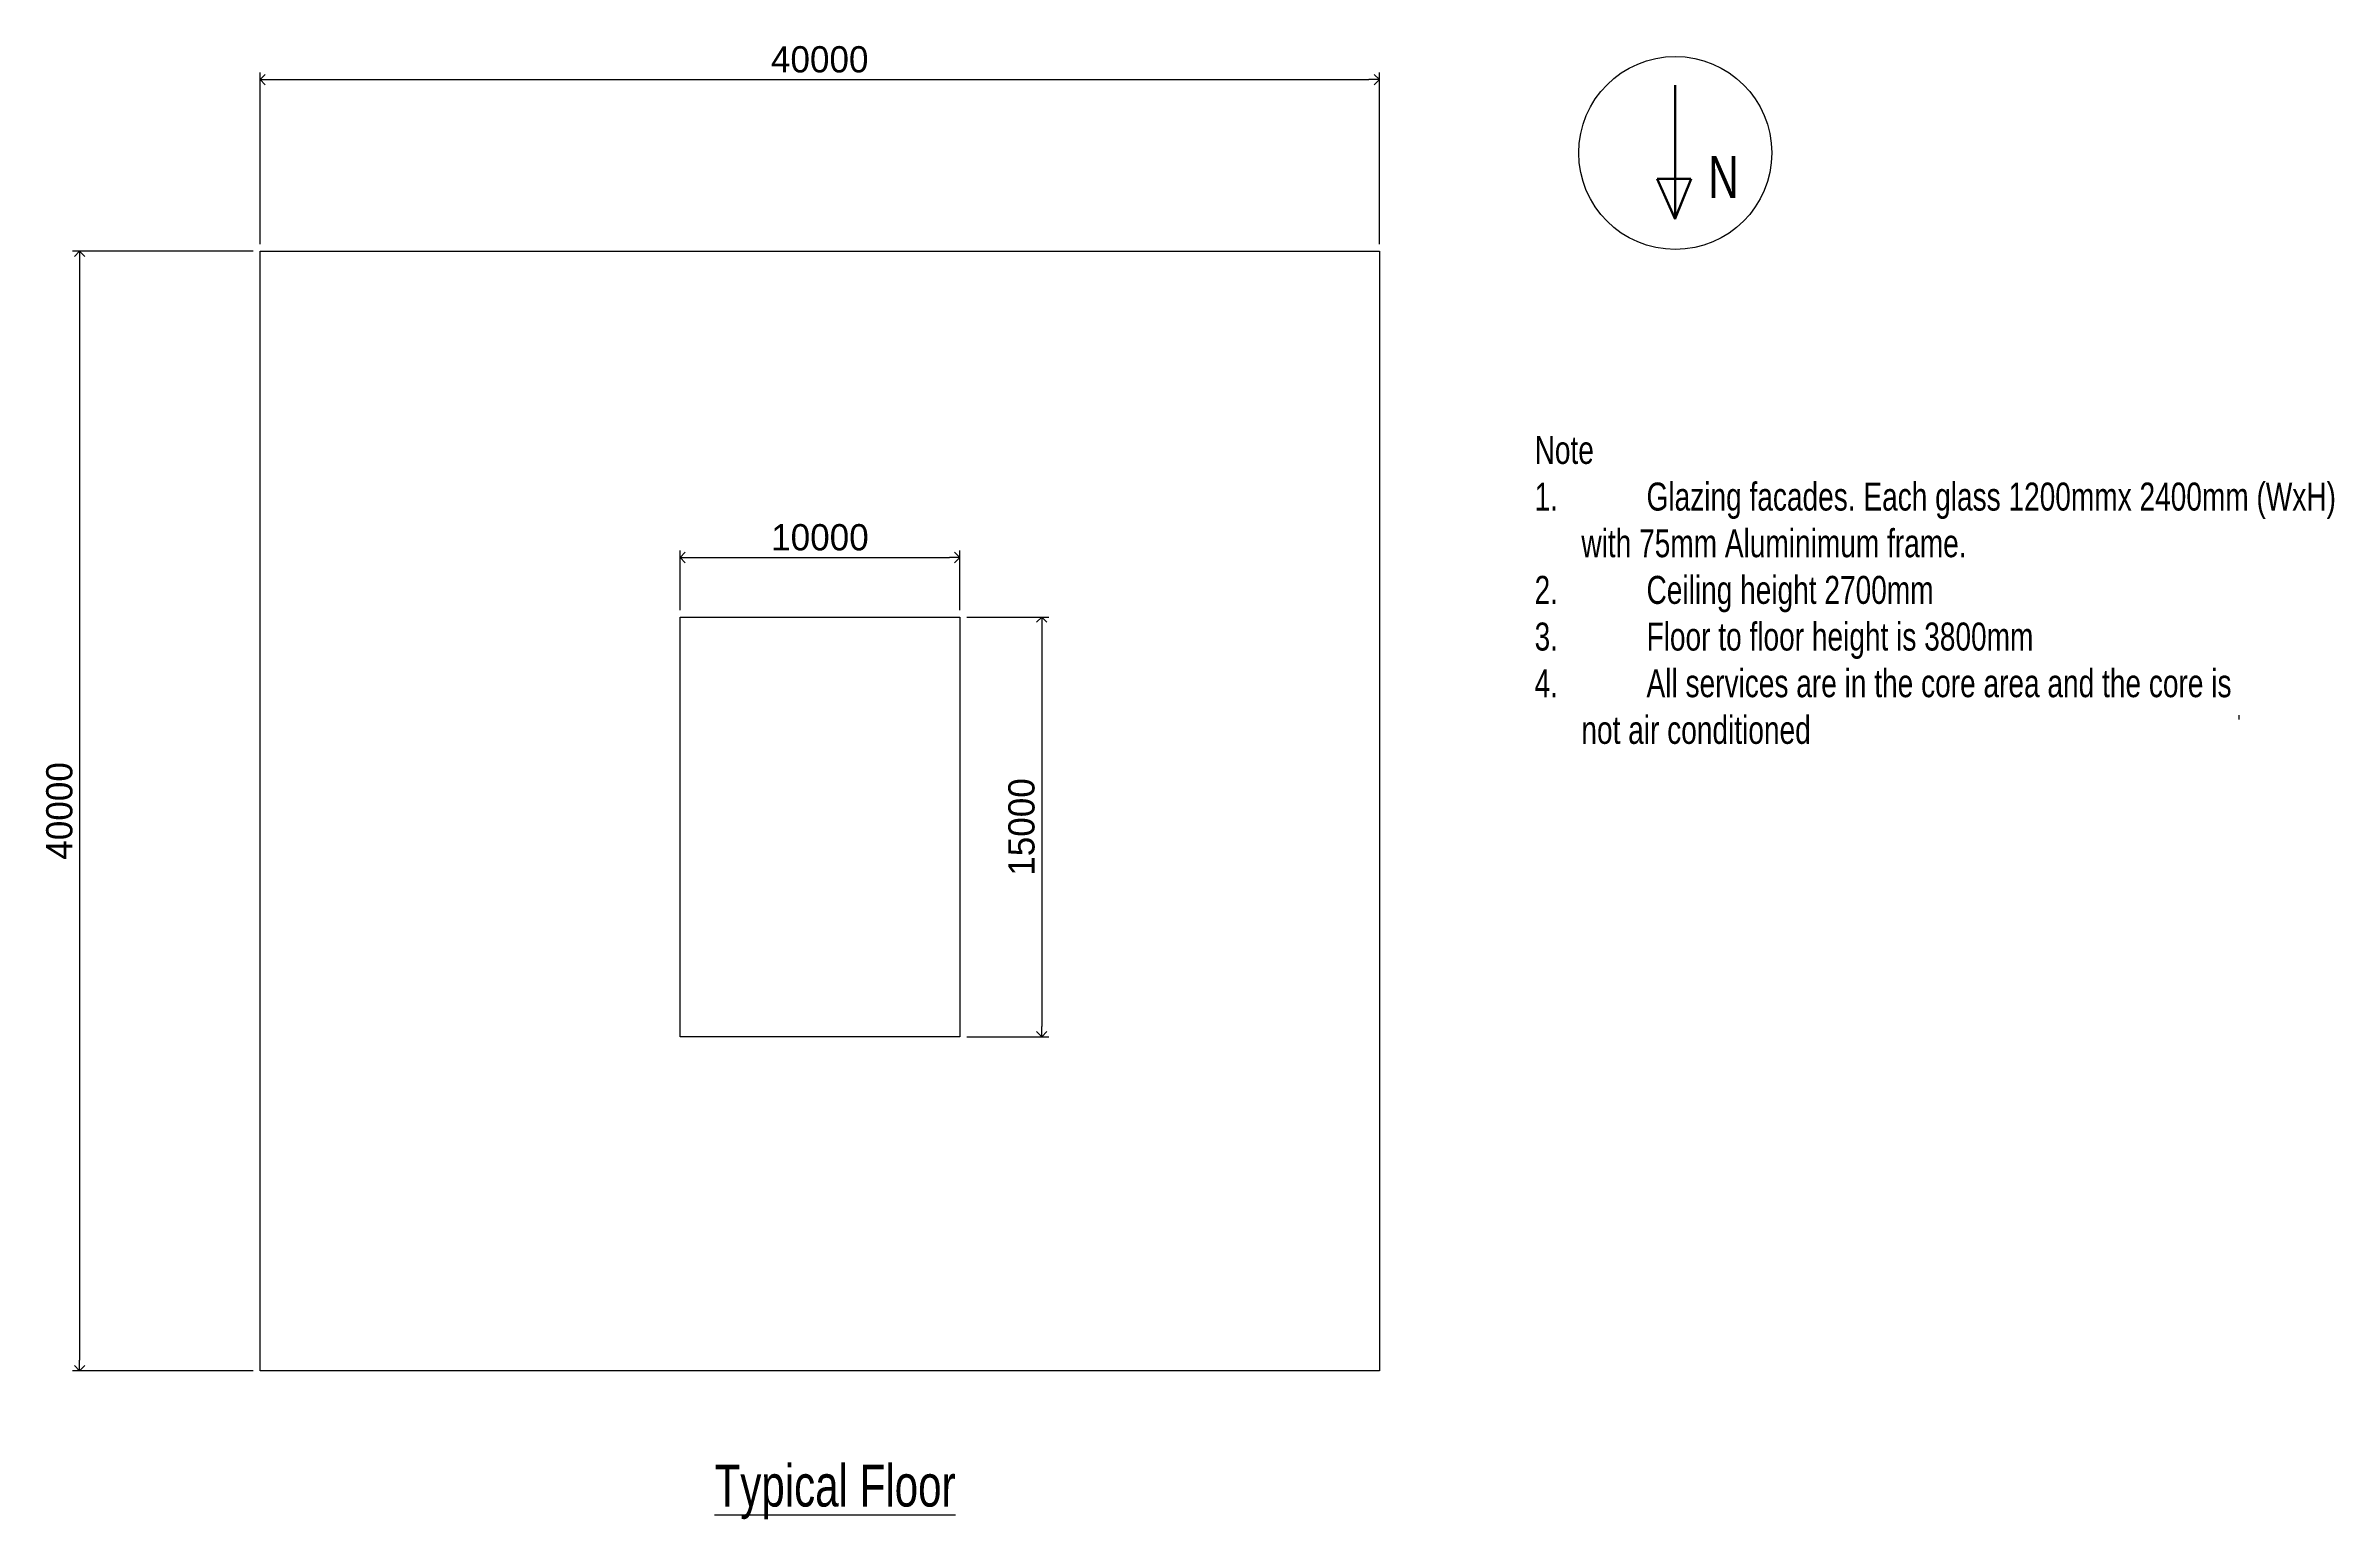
# Model space of a CAD drawing. Extents: x -58157 to 23621, y -12061 to 40583.
import ezdxf

# ---------------------------------------------------------------- set-up
doc = ezdxf.new("R2010")
doc.units = 0
doc.header["$LTSCALE"] = 7
doc.header["$MEASUREMENT"] = 0
doc.layers.get('0').update_dxf_attribs({"linetype": 'CONTINUOUS'})
doc.layers.get('DEFPOINTS').update_dxf_attribs({"linetype": 'CONTINUOUS'})
doc.layers.add('NC-NOTE', color=2, linetype='CONTINUOUS')
doc.styles.add('ARCHSTYLE', font='archstyl.shx', dxfattribs={"width": 0.75})
doc.styles.add('HAND', font='hand.shx', dxfattribs={"width": 0.75})
doc.dimstyles.new('MET-125', dxfattribs={"dimscale": 125, "dimtxt": 2.5, "dimasz": 3, "dimexe": 2, "dimexo": 2, "dimgap": 2, "dimtad": 1, "dimdec": 0, "dimzin": 0, "dimdsep": 46, "dimtxsty": 'STANDARD', "dimblk1": 'OPEN90', "dimblk2": 'OPEN90', "dimsah": 1, "dimcen": 0, "dimclrd": 1, "dimclre": 1, "dimclrt": 2, "dimadec": 0, "dimazin": 0, "dimtfac": 1, "dimtdec": 0, "dimtmove": 0, "dimatfit": 3, "dimldrblk": 'OPEN90', "dimfxl": 1, "dimtolj": 1, "dimtzin": 0, "dimarcsym": 0})

# ---------------------------------------------------------------- blocks, each defined once
blk = doc.blocks.new('_OPEN90')
at = {"color": 0, "linetype": 'ByBlock'}
for p, q in [((0, 0), (-1, 0)), ((-0.5, 0.5), (0, 0)), ((0, 0), (-0.5, -0.5))]:
    blk.add_line(p, q, dxfattribs=at)
blk = doc.blocks.new('*D60')
at = {"color": 1, "lineweight": -2, "transparency": 16777216}
for p, q in [((-50500, 33495), (-50500, 39624)), ((-50125, 39374), (-10875, 39374)), ((-10500, 33495), (-10500, 39624))]:
    blk.add_line(p, q, dxfattribs=at)
at = {"layer": 'DEFPOINTS', "color": 0, "transparency": 16777216}
for p in [(-10500, 39374), (-50500, 33245), (-10500, 33245)]:
    blk.add_point(p, dxfattribs=at)
at = {"color": 1, "lineweight": -2, "transparency": 16777216, "xscale": 375, "yscale": 375, "zscale": 375, "rotation": 180}
blk.add_blockref('_OPEN90', (-50500, 39374), dxfattribs=at)
at = {"color": 1, "lineweight": -2, "transparency": 16777216, "xscale": 375, "yscale": 375, "zscale": 375}
blk.add_blockref('_OPEN90', (-10500, 39374), dxfattribs=at)
at = {"color": 2, "transparency": 16777216, "insert": (-30500, 40093), "char_height": 312.5, "attachment_point": 5}
blk.add_mtext('\\A1;{\\H3x;\\C256;40000}', dxfattribs=at)
blk = doc.blocks.new('*D61')
at = {"color": 1, "lineweight": -2, "transparency": 16777216}
for p, q in [((-50750, 33245), (-57198, 33245)), ((-56948, 32870), (-56948, -6380)), ((-50750, -6755), (-57198, -6755))]:
    blk.add_line(p, q, dxfattribs=at)
at = {"layer": 'DEFPOINTS', "color": 0, "transparency": 16777216}
for p in [(-50500, 33245), (-56948, -6755), (-50500, -6755)]:
    blk.add_point(p, dxfattribs=at)
at = {"color": 1, "lineweight": -2, "transparency": 16777216, "xscale": 375, "yscale": 375, "zscale": 375}
for p, rotation in [((-56948, 33245), 90), ((-56948, -6755), 270)]:
    blk.add_blockref('_OPEN90', p, dxfattribs=dict(at, rotation=rotation))
at = {"color": 2, "transparency": 16777216, "insert": (-57667, 13245), "char_height": 312.5, "attachment_point": 5, "rotation": 90}
blk.add_mtext('\\A1;{\\H3x;\\C256;40000}', dxfattribs=at)
blk = doc.blocks.new('*D62')
at = {"color": 1, "lineweight": -2, "transparency": 16777216}
for p, q in [((-35492, 20421), (-35492, 22548)), ((-35117, 22298), (-25867, 22298)), ((-25492, 20421), (-25492, 22548))]:
    blk.add_line(p, q, dxfattribs=at)
at = {"layer": 'DEFPOINTS', "color": 0, "transparency": 16777216}
for p in [(-25492, 22298), (-35492, 20171), (-25492, 20171)]:
    blk.add_point(p, dxfattribs=at)
at = {"color": 1, "lineweight": -2, "transparency": 16777216, "xscale": 375, "yscale": 375, "zscale": 375, "rotation": 180}
blk.add_blockref('_OPEN90', (-35492, 22298), dxfattribs=at)
at = {"color": 1, "lineweight": -2, "transparency": 16777216, "xscale": 375, "yscale": 375, "zscale": 375}
blk.add_blockref('_OPEN90', (-25492, 22298), dxfattribs=at)
at = {"color": 2, "transparency": 16777216, "insert": (-30492, 23017), "char_height": 312.5, "width": 3437.5, "attachment_point": 5}
blk.add_mtext('\\A1;{\\H3x;\\C256;10000}', dxfattribs=at)
blk = doc.blocks.new('*D63')
at = {"color": 1, "lineweight": -2, "transparency": 16777216}
for p, q in [((-25242, 20171), (-22317, 20171)), ((-22567, 19796), (-22567, 5546)), ((-25242, 5171), (-22317, 5171))]:
    blk.add_line(p, q, dxfattribs=at)
at = {"layer": 'DEFPOINTS', "color": 0, "transparency": 16777216}
for p in [(-25492, 20171), (-25492, 5171), (-22567, 5171)]:
    blk.add_point(p, dxfattribs=at)
at = {"color": 1, "lineweight": -2, "transparency": 16777216, "xscale": 375, "yscale": 375, "zscale": 375}
for p, rotation in [((-22567, 20171), 90), ((-22567, 5171), 270)]:
    blk.add_blockref('_OPEN90', p, dxfattribs=dict(at, rotation=rotation))
at = {"color": 2, "transparency": 16777216, "insert": (-23285, 12671), "char_height": 312.5, "attachment_point": 5, "rotation": 90}
blk.add_mtext('\\A1;{\\H3x;\\C256;15000}', dxfattribs=at)

msp = doc.modelspace()

# ---------------------------------------------------------------- linework, layer by layer
at = {"lineweight": 50}
for p, q in [((72.6, 39171.5), (72.6, 34384.8)), ((-568, 35832), (631.3, 35833.2)), ((72.6, 34384.8), (-568, 35832)), ((638.6, 35833.2), (72, 34416.7))]:
    msp.add_line(p, q, dxfattribs=at)
msp.add_line((20208, 16661.8), (20208, 16511.8))
at = {"lineweight": 30}
msp.add_lwpolyline([(-50499.8, 33245.1), (-10499.8, 33245.1), (-10499.8, -6754.9), (-50499.8, -6754.9), (-50499.8, 33245.1)], dxfattribs=at)
msp.add_lwpolyline([(-10499.8, 33245.1), (-10499.8, 31245.1)])
msp.add_lwpolyline([(-35492.1, 20170.7), (-30492.1, 20170.7), (-25492.1, 20170.7), (-25492.1, 12670.7), (-25492.1, 5170.7), (-35492.1, 5170.7)], close=True, dxfattribs=at)
msp.add_circle((72.7, 36753.1), 3448.9)

# ---------------------------------------------------------------- texts
at = {"attachment_point": 1, "style": 'HAND'}
for s, insert, char_height in [('N', (1251.4, 36645.9), 1500), ('Note\\P\\pi-4000,l4000,t4000;1.^IGlazing facades. Each glass 1200mmx 2400mm (WxH)\\P\\pi0,l0,tz;      with 75mm Aluminimum frame. \\P\\pi-4000,l4000,t4000;2.^ICeiling height 2700mm\\P3.^IFloor to floor height is 3800mm\\P4.^IAll services are in the core area and the core is\\P\\pi0,l0,tz;      not air conditioned', (-4953.7, 26643.5), 1000), ('{\\LTypical Floor}', (-34256.4, -10108.7), 1500)]:
    msp.add_mtext(s, dxfattribs=dict(at, insert=insert, char_height=char_height))
at = {"layer": 'NC-NOTE', "color": 2, "char_height": 4.5, "attachment_point": 4, "style": 'ARCHSTYLE'}
for insert in [(4285.5, 2612.2), (-351, 2255)]:
    msp.add_mtext('\\A1;', dxfattribs=dict(at, insert=insert))
at = {"layer": 'NC-NOTE', "color": 2, "char_height": 4.5, "attachment_point": 4, "rotation": 180, "style": 'ARCHSTYLE'}
for insert in [(-6133.2, -6735.2), (4048.3, -6879.7)]:
    msp.add_mtext('\\A1;', dxfattribs=dict(at, insert=insert))

# ---------------------------------------------------------------- dimensions: what is measured, and where the dimension line sits
dim = msp.add_linear_dim(base=(-10499.8, 39374.5), p1=(-50499.8, 33245.1), p2=(-10499.8, 33245.1), text='{\\H3x;\\C256;<>}', dimstyle='MET-125')
dim.commit()
dim.dimension.update_dxf_attribs({"geometry": '*D60', "text_midpoint": (-30499.8, 39374.5), "dimtype": 160})
dim = msp.add_linear_dim(base=(-56948.4, -6754.9), p1=(-50499.8, 33245.1), p2=(-50499.8, -6754.9), angle=90, text='{\\H3x;\\C256;<>}', dimstyle='MET-125')
dim.commit()
dim.dimension.update_dxf_attribs({"geometry": '*D61', "text_midpoint": (-56948.4, 13245.1), "dimtype": 160})
dim = msp.add_linear_dim(base=(-25492.1, 22298.5), p1=(-35492.1, 20170.7), p2=(-25492.1, 20170.7), text='{\\H3x;\\C256;<>}', dimstyle='MET-125')
dim.commit()
dim.dimension.update_dxf_attribs({"geometry": '*D62', "text_midpoint": (-30492.1, 23017.2)})
dim = msp.add_linear_dim(base=(-22566.6, 5170.7), p1=(-25492.1, 20170.7), p2=(-25492.1, 5170.7), angle=90, text='{\\H3x;\\C256;<>}', dimstyle='MET-125')
dim.commit()
dim.dimension.update_dxf_attribs({"geometry": '*D63', "text_midpoint": (-23285.4, 12670.7)})

doc.saveas('drawing.dxf')
